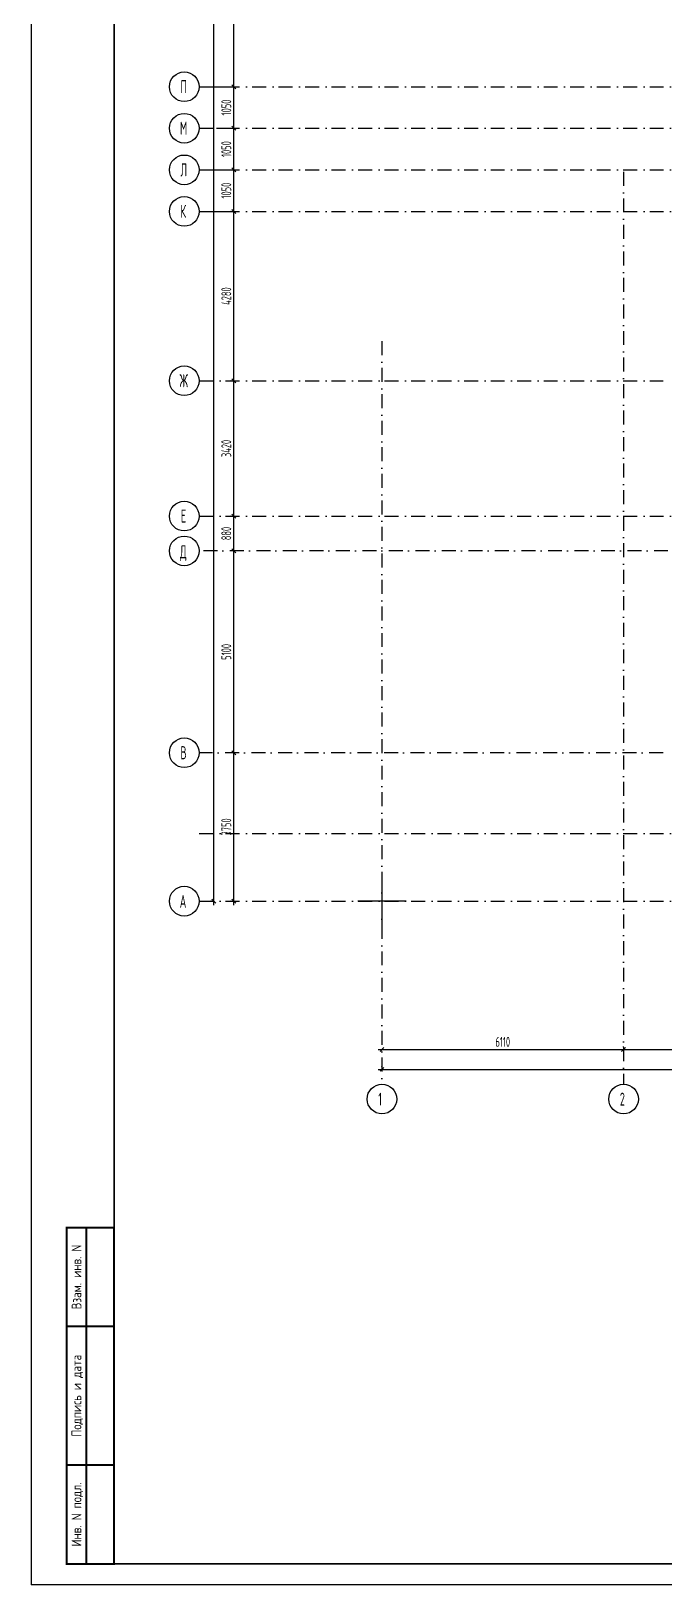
# Model space of a CAD drawing. Extents: x -1560602 to 321118, y -2308202 to -430103.
# Drawn here: x -1560602 to -1544569, y -2308202 to -2268937 of the extents above; entities that cross this region are included whole.
import ezdxf
from ezdxf.enums import TextEntityAlignment as Align

# ---------------------------------------------------------------- set-up
doc = ezdxf.new("R2010")
doc.units = 0
doc.header["$MEASUREMENT"] = 0
doc.header["$PDSIZE"] = -5
doc.linetypes.add('Dot & Dashed', pattern=[670.277762, 352.777767, -176.388884, 0, -141.111112])
doc.linetypes.add('Штрихпунктирная', pattern=[0.670278, 0.352778, -0.176389, 0, -0.141111])
doc.layers.get('0').update_dxf_attribs({"color": 255, "linetype": 'CONTINUOUS'})
doc.layers.get('Defpoints').update_dxf_attribs({"linetype": 'CONTINUOUS'})
for name, color, linetype in [('ALL', 255, 'CONTINUOUS'), ('Оси', 253, 'Dot & Dashed'), ('отделка', 240, 'CONTINUOUS'), ('РАЗМЕРЫ', 255, 'CONTINUOUS')]:
    doc.layers.add(name, color=color, linetype=linetype)
doc.styles.add('GOST 2.304', font='CS_Gost2304.shx', dxfattribs={"width": 0.7})
doc.styles.get("Standard").update_dxf_attribs({"font": 'spds.shx', "width": 0.7, "height": 250})
doc.styles.add('СГЕНЕРИР_СТИЛЬ_1', font='')
doc.styles.get('СГЕНЕРИР_СТИЛЬ_1').set_extended_font_data('GOST_type_A')
doc.dimstyles.new('SPDS', dxfattribs={"dimscale": 100, "dimtxt": 2.5, "dimasz": 1, "dimexe": 0.75, "dimexo": 0.625, "dimtad": 1, "dimdec": 0, "dimtxsty": 'GOST 2.304', "dimblk": 'OBLIQUE', "dimcen": 2.5, "dimdle": 1, "dimadec": 0, "dimazin": 2, "dimtfac": 0.75, "dimtdec": 0, "dimtmove": 0, "dimatfit": 0, "dimfxl": 1, "dimtolj": 1, "dimarcsym": 1})

# ---------------------------------------------------------------- blocks, each defined once
blk = doc.blocks.new('ARROWHEAD_6')
at = {"color": 0, "linetype": 'Continuous', "lineweight": 0}
for p, q in [((0, 0), (-1, 0)), ((-0.5, -0.5), (0.5, 0.5))]:
    blk.add_line(p, q, dxfattribs=at)
blk = doc.blocks.new('_Oblique')
at = {"color": 0, "linetype": 'ByBlock', "lineweight": -2}
blk.add_line((-0.5, -0.5), (0.5, 0.5), dxfattribs=at)
blk = doc.blocks.new('*D196')
at = {"layer": 'Defpoints', "color": 0, "transparency": 16777216}
for p in [(-1551726, -2294674), (-1545616, -2294674), (-1545616, -2294674)]:
    blk.add_point(p, dxfattribs=at)
at = {"layer": 'РАЗМЕРЫ', "color": 0, "lineweight": -2, "transparency": 16777216}
for p, q in [((-1545616, -2294612), (-1545616, -2294599)), ((-1551826, -2294674), (-1545516, -2294674)), ((-1551726, -2294737), (-1551726, -2294749))]:
    blk.add_line(p, q, dxfattribs=at)
at = {"layer": 'РАЗМЕРЫ', "color": 0, "lineweight": -2, "transparency": 16777216, "xscale": 100, "yscale": 100, "zscale": 100, "rotation": 180}
blk.add_blockref('_Oblique', (-1551726, -2294674), dxfattribs=at)
at = {"layer": 'РАЗМЕРЫ', "color": 0, "lineweight": -2, "transparency": 16777216, "xscale": 100, "yscale": 100, "zscale": 100}
blk.add_blockref('_Oblique', (-1545616, -2294674), dxfattribs=at)
at = {"layer": 'РАЗМЕРЫ', "color": 0, "transparency": 16777216, "insert": (-1548671, -2294480), "char_height": 250, "attachment_point": 5}
blk.add_mtext('\\A1;6110', dxfattribs=at)
blk = doc.blocks.new('*D197')
at = {"layer": 'Defpoints', "color": 0, "transparency": 16777216}
for p in [(-1545616, -2294674), (-1541316, -2294674), (-1541316, -2294674)]:
    blk.add_point(p, dxfattribs=at)
at = {"layer": 'РАЗМЕРЫ', "color": 0, "lineweight": -2, "transparency": 16777216}
for p, q in [((-1545616, -2294612), (-1545616, -2294599)), ((-1545716, -2294674), (-1541216, -2294674)), ((-1541316, -2294737), (-1541316, -2294749))]:
    blk.add_line(p, q, dxfattribs=at)
at = {"layer": 'РАЗМЕРЫ', "color": 0, "lineweight": -2, "transparency": 16777216, "xscale": 100, "yscale": 100, "zscale": 100, "rotation": 180}
blk.add_blockref('_Oblique', (-1545616, -2294674), dxfattribs=at)
at = {"layer": 'РАЗМЕРЫ', "color": 0, "lineweight": -2, "transparency": 16777216, "xscale": 100, "yscale": 100, "zscale": 100}
blk.add_blockref('_Oblique', (-1541316, -2294674), dxfattribs=at)
at = {"layer": 'РАЗМЕРЫ', "color": 0, "transparency": 16777216, "insert": (-1543466, -2294482), "char_height": 250, "attachment_point": 5}
blk.add_mtext('\\A1;4300', dxfattribs=at)
blk = doc.blocks.new('*D214')
at = {"layer": 'Defpoints', "color": 0, "transparency": 16777216}
for p in [(-1551726, -2295174), (-1483476, -2295174), (-1483476, -2295174)]:
    blk.add_point(p, dxfattribs=at)
at = {"layer": 'РАЗМЕРЫ', "color": 0, "lineweight": -2, "transparency": 16777216}
for p, q in [((-1551826, -2295174), (-1483376, -2295174)), ((-1551726, -2295111), (-1551726, -2295099)), ((-1483476, -2295111), (-1483476, -2295099))]:
    blk.add_line(p, q, dxfattribs=at)
at = {"layer": 'РАЗМЕРЫ', "color": 0, "lineweight": -2, "transparency": 16777216, "xscale": 100, "yscale": 100, "zscale": 100, "rotation": 180}
blk.add_blockref('_Oblique', (-1551726, -2295174), dxfattribs=at)
at = {"layer": 'РАЗМЕРЫ', "color": 0, "lineweight": -2, "transparency": 16777216, "xscale": 100, "yscale": 100, "zscale": 100}
blk.add_blockref('_Oblique', (-1483476, -2295174), dxfattribs=at)
at = {"layer": 'РАЗМЕРЫ', "color": 0, "transparency": 16777216, "insert": (-1517601, -2294972), "char_height": 250, "attachment_point": 5}
blk.add_mtext('\\A1;68250', dxfattribs=at)
blk = doc.blocks.new('*D215')
at = {"layer": 'Defpoints', "color": 0, "transparency": 16777216}
for p in [(-1555476, -2287174), (-1555476, -2287174), (-1555476, -2290924)]:
    blk.add_point(p, dxfattribs=at)
at = {"layer": 'РАЗМЕРЫ', "color": 0, "lineweight": -2, "transparency": 16777216}
for p, q in [((-1555539, -2287174), (-1555551, -2287174)), ((-1555476, -2291024), (-1555476, -2287074)), ((-1555539, -2290924), (-1555551, -2290924))]:
    blk.add_line(p, q, dxfattribs=at)
at = {"layer": 'РАЗМЕРЫ', "color": 0, "lineweight": -2, "transparency": 16777216, "xscale": 100, "yscale": 100, "zscale": 100}
for p, rotation in [((-1555476, -2287174), 90), ((-1555476, -2290924), 270)]:
    blk.add_blockref('_Oblique', p, dxfattribs=dict(at, rotation=rotation))
at = {"layer": 'РАЗМЕРЫ', "color": 0, "transparency": 16777216, "insert": (-1555664, -2289049), "char_height": 250, "attachment_point": 5, "rotation": 90, "style": 'GOST 2.304'}
blk.add_mtext('\\A1;3750', dxfattribs=at)
blk = doc.blocks.new('*D216')
at = {"layer": 'Defpoints', "color": 0, "transparency": 16777216}
for p in [(-1555476, -2282074), (-1555476, -2282074), (-1555476, -2287174)]:
    blk.add_point(p, dxfattribs=at)
at = {"layer": 'РАЗМЕРЫ', "color": 0, "lineweight": -2, "transparency": 16777216}
for p, q in [((-1555539, -2282074), (-1555551, -2282074)), ((-1555476, -2287274), (-1555476, -2281974)), ((-1555539, -2287174), (-1555551, -2287174))]:
    blk.add_line(p, q, dxfattribs=at)
at = {"layer": 'РАЗМЕРЫ', "color": 0, "lineweight": -2, "transparency": 16777216, "xscale": 100, "yscale": 100, "zscale": 100}
for p, rotation in [((-1555476, -2282074), 90), ((-1555476, -2287174), 270)]:
    blk.add_blockref('_Oblique', p, dxfattribs=dict(at, rotation=rotation))
at = {"layer": 'РАЗМЕРЫ', "color": 0, "transparency": 16777216, "insert": (-1555664, -2284624), "char_height": 250, "attachment_point": 5, "rotation": 90, "style": 'GOST 2.304'}
blk.add_mtext('\\A1;5100', dxfattribs=at)
blk = doc.blocks.new('*D217')
at = {"layer": 'Defpoints', "color": 0, "transparency": 16777216}
for p in [(-1555476, -2281194), (-1555476, -2281194), (-1555476, -2282074)]:
    blk.add_point(p, dxfattribs=at)
at = {"layer": 'РАЗМЕРЫ', "color": 0, "lineweight": -2, "transparency": 16777216}
for p, q in [((-1555539, -2281194), (-1555551, -2281194)), ((-1555476, -2282174), (-1555476, -2281094)), ((-1555539, -2282074), (-1555551, -2282074))]:
    blk.add_line(p, q, dxfattribs=at)
at = {"layer": 'РАЗМЕРЫ', "color": 0, "lineweight": -2, "transparency": 16777216, "xscale": 100, "yscale": 100, "zscale": 100}
for p, rotation in [((-1555476, -2281194), 90), ((-1555476, -2282074), 270)]:
    blk.add_blockref('_Oblique', p, dxfattribs=dict(at, rotation=rotation))
at = {"layer": 'РАЗМЕРЫ', "color": 0, "transparency": 16777216, "insert": (-1555664, -2281634), "char_height": 250, "attachment_point": 5, "rotation": 90, "style": 'GOST 2.304'}
blk.add_mtext('\\A1;880', dxfattribs=at)
blk = doc.blocks.new('*D218')
at = {"layer": 'Defpoints', "color": 0, "transparency": 16777216}
for p in [(-1555476, -2277774), (-1555476, -2277774), (-1555476, -2281194)]:
    blk.add_point(p, dxfattribs=at)
at = {"layer": 'РАЗМЕРЫ', "color": 0, "lineweight": -2, "transparency": 16777216}
for p, q in [((-1555539, -2277774), (-1555551, -2277774)), ((-1555476, -2281294), (-1555476, -2277674)), ((-1555539, -2281194), (-1555551, -2281194))]:
    blk.add_line(p, q, dxfattribs=at)
at = {"layer": 'РАЗМЕРЫ', "color": 0, "lineweight": -2, "transparency": 16777216, "xscale": 100, "yscale": 100, "zscale": 100}
for p, rotation in [((-1555476, -2277774), 90), ((-1555476, -2281194), 270)]:
    blk.add_blockref('_Oblique', p, dxfattribs=dict(at, rotation=rotation))
at = {"layer": 'РАЗМЕРЫ', "color": 0, "transparency": 16777216, "insert": (-1555664, -2279484), "char_height": 250, "attachment_point": 5, "rotation": 90, "style": 'GOST 2.304'}
blk.add_mtext('\\A1;3420', dxfattribs=at)
blk = doc.blocks.new('*D219')
at = {"layer": 'Defpoints', "color": 0, "transparency": 16777216}
for p in [(-1555476, -2273494), (-1555476, -2273494), (-1555476, -2277774)]:
    blk.add_point(p, dxfattribs=at)
at = {"layer": 'РАЗМЕРЫ', "color": 0, "lineweight": -2, "transparency": 16777216}
for p, q in [((-1555476, -2277874), (-1555476, -2273394)), ((-1555539, -2273494), (-1555551, -2273494)), ((-1555539, -2277774), (-1555551, -2277774))]:
    blk.add_line(p, q, dxfattribs=at)
at = {"layer": 'РАЗМЕРЫ', "color": 0, "lineweight": -2, "transparency": 16777216, "xscale": 100, "yscale": 100, "zscale": 100}
for p, rotation in [((-1555476, -2273494), 90), ((-1555476, -2277774), 270)]:
    blk.add_blockref('_Oblique', p, dxfattribs=dict(at, rotation=rotation))
at = {"layer": 'РАЗМЕРЫ', "color": 0, "transparency": 16777216, "insert": (-1555664, -2275634), "char_height": 250, "attachment_point": 5, "rotation": 90, "style": 'GOST 2.304'}
blk.add_mtext('\\A1;4280', dxfattribs=at)
blk = doc.blocks.new('*D220')
at = {"layer": 'Defpoints', "color": 0, "transparency": 16777216}
for p in [(-1555976, -2239464), (-1555976, -2239464), (-1555976, -2290924)]:
    blk.add_point(p, dxfattribs=at)
at = {"layer": 'РАЗМЕРЫ', "color": 0, "lineweight": -2, "transparency": 16777216}
for p, q in [((-1555976, -2291024), (-1555976, -2239364)), ((-1555914, -2239464), (-1555901, -2239464)), ((-1556038, -2290924), (-1556051, -2290924))]:
    blk.add_line(p, q, dxfattribs=at)
at = {"layer": 'РАЗМЕРЫ', "color": 0, "lineweight": -2, "transparency": 16777216, "xscale": 100, "yscale": 100, "zscale": 100}
for p, rotation in [((-1555976, -2239464), 90), ((-1555976, -2290924), 270)]:
    blk.add_blockref('_Oblique', p, dxfattribs=dict(at, rotation=rotation))
at = {"layer": 'РАЗМЕРЫ', "color": 0, "transparency": 16777216, "insert": (-1556163, -2265194), "char_height": 250, "attachment_point": 5, "rotation": 90, "style": 'GOST 2.304'}
blk.add_mtext('\\A1;51460', dxfattribs=at)
blk = doc.blocks.new('*D221')
at = {"layer": 'Defpoints', "color": 0, "transparency": 16777216}
for p in [(-1556351, -2272444), (-1555476, -2272444), (-1556351, -2273494)]:
    blk.add_point(p, dxfattribs=at)
at = {"layer": 'отделка', "color": 0, "lineweight": -2, "transparency": 16777216}
for p, q in [((-1556288, -2272444), (-1555401, -2272444)), ((-1555476, -2273594), (-1555476, -2272344)), ((-1556288, -2273494), (-1555401, -2273494))]:
    blk.add_line(p, q, dxfattribs=at)
at = {"layer": 'отделка', "color": 0, "lineweight": -2, "transparency": 16777216, "xscale": 100, "yscale": 100, "zscale": 100}
for p, rotation in [((-1555476, -2272444), 90), ((-1555476, -2273494), 270)]:
    blk.add_blockref('_Oblique', p, dxfattribs=dict(at, rotation=rotation))
at = {"layer": 'отделка', "color": 0, "transparency": 16777216, "insert": (-1555664, -2272969), "char_height": 250, "attachment_point": 5, "rotation": 90, "style": 'GOST 2.304'}
blk.add_mtext('\\A1;1050', dxfattribs=at)
blk = doc.blocks.new('*D222')
at = {"layer": 'Defpoints', "color": 0, "transparency": 16777216}
for p in [(-1555976, -2271394), (-1555476, -2271394), (-1555976, -2272444)]:
    blk.add_point(p, dxfattribs=at)
at = {"layer": 'отделка', "color": 0, "lineweight": -2, "transparency": 16777216}
for p, q in [((-1555914, -2271394), (-1555401, -2271394)), ((-1555476, -2272544), (-1555476, -2271294)), ((-1555914, -2272444), (-1555401, -2272444))]:
    blk.add_line(p, q, dxfattribs=at)
at = {"layer": 'отделка', "color": 0, "lineweight": -2, "transparency": 16777216, "xscale": 100, "yscale": 100, "zscale": 100}
for p, rotation in [((-1555476, -2271394), 90), ((-1555476, -2272444), 270)]:
    blk.add_blockref('_Oblique', p, dxfattribs=dict(at, rotation=rotation))
at = {"layer": 'отделка', "color": 0, "transparency": 16777216, "insert": (-1555664, -2271919), "char_height": 250, "attachment_point": 5, "rotation": 90, "style": 'GOST 2.304'}
blk.add_mtext('\\A1;1050', dxfattribs=at)
blk = doc.blocks.new('*D223')
at = {"layer": 'Defpoints', "color": 0, "transparency": 16777216}
for p in [(-1555976, -2270344), (-1555476, -2270344), (-1555976, -2271394)]:
    blk.add_point(p, dxfattribs=at)
at = {"layer": 'отделка', "color": 0, "lineweight": -2, "transparency": 16777216}
for p, q in [((-1555476, -2271494), (-1555476, -2270244)), ((-1555914, -2270344), (-1555401, -2270344)), ((-1555914, -2271394), (-1555401, -2271394))]:
    blk.add_line(p, q, dxfattribs=at)
at = {"layer": 'отделка', "color": 0, "lineweight": -2, "transparency": 16777216, "xscale": 100, "yscale": 100, "zscale": 100}
for p, rotation in [((-1555476, -2270344), 90), ((-1555476, -2271394), 270)]:
    blk.add_blockref('_Oblique', p, dxfattribs=dict(at, rotation=rotation))
at = {"layer": 'отделка', "color": 0, "transparency": 16777216, "insert": (-1555664, -2270869), "char_height": 250, "attachment_point": 5, "rotation": 90, "style": 'GOST 2.304'}
blk.add_mtext('\\A1;1050', dxfattribs=at)
blk = doc.blocks.new('*D224')
at = {"layer": 'Defpoints', "color": 0, "transparency": 16777216}
for p in [(-1556351, -2239464), (-1555476, -2239464), (-1556351, -2270344)]:
    blk.add_point(p, dxfattribs=at)
at = {"layer": 'отделка', "color": 0, "lineweight": -2, "transparency": 16777216}
for p, q in [((-1556288, -2239464), (-1555401, -2239464)), ((-1555476, -2270444), (-1555476, -2239364)), ((-1556288, -2270344), (-1555401, -2270344))]:
    blk.add_line(p, q, dxfattribs=at)
at = {"layer": 'отделка', "color": 0, "lineweight": -2, "transparency": 16777216, "xscale": 100, "yscale": 100, "zscale": 100}
for p, rotation in [((-1555476, -2239464), 90), ((-1555476, -2270344), 270)]:
    blk.add_blockref('_Oblique', p, dxfattribs=dict(at, rotation=rotation))
at = {"layer": 'отделка', "color": 0, "transparency": 16777216, "insert": (-1555664, -2254904), "char_height": 250, "attachment_point": 5, "rotation": 90, "style": 'GOST 2.304'}
blk.add_mtext('\\A1;30880', dxfattribs=at)

msp = doc.modelspace()

# ---------------------------------------------------------------- linework, layer by layer
at = {"color": 0, "lineweight": 35, "ltscale": 100}
for p, q in [((-1558501.6, -2307671.1), (-1558501.6, -2235044.1)), ((-1477001.6, -2307671.1), (-1558501.6, -2307671.1))]:
    msp.add_line(p, q, dxfattribs=at)
at = {"layer": 'ALL', "color": 0, "const_width": 50}
msp.add_lwpolyline([(-1558501.6, -2299171.4), (-1559702.3, -2299171.4), (-1559702.3, -2307671.1), (-1558501.6, -2307671.1)], close=True, dxfattribs=at)
for points in [[(-1559202, -2299171.4), (-1559201.7, -2307671.1)], [(-1558501.6, -2301671.4), (-1559702.3, -2301671.4)], [(-1558501.7, -2305171.4), (-1559702.3, -2305171.4)]]:
    msp.add_lwpolyline(points, dxfattribs=at)
at = {"layer": 'Defpoints', "color": 0, "linetype": 'Continuous', "ltscale": 100}
for p in [(-1560601.6, -2234544.1), (-1476440.2, -2308202.4)]:
    msp.add_line(p, (-1560601.6, -2308202.4), dxfattribs=at)
at = {"layer": 'Оси', "color": 0, "linetype": 'Штрихпунктирная', "lineweight": -3, "ltscale": 1000}
for p, q in [((-1556351.1, -2270343.9), (-1508285.7, -2270343.9)), ((-1556351.1, -2271393.9), (-1496895.7, -2271393.9)), ((-1556351.1, -2272443.9), (-1496895.7, -2272443.9)), ((-1545615.7, -2272493.9), (-1545615.7, -2295548.9)), ((-1556351.1, -2273493.9), (-1496895.7, -2273493.9)), ((-1551725.7, -2276773.9), (-1551725.7, -2295548.9)), ((-1556351.1, -2277773.9), (-1544615.7, -2277773.9)), ((-1556351.1, -2281193.9), (-1501895.7, -2281193.9)), ((-1496895.7, -2282073.9), (-1556350.9, -2282073.9)), ((-1544615.7, -2287173.9), (-1556350.9, -2287173.9)), ((-1556351.1, -2289213.9), (-1478850.7, -2289213.9)), ((-1556351.1, -2290923.9), (-1478850.7, -2290923.9))]:
    msp.add_line(p, q, dxfattribs=at)
at = {"layer": 'Оси', "color": 0, "linetype": 'Continuous'}
for p, q in [((-1551725.6, -2294674.4), (-1545615.9, -2294674.4)), ((-1545615.6, -2294674.4), (-1541315.9, -2294674.4)), ((-1551725.6, -2295173.9), (-1483475.9, -2295173.9))]:
    msp.add_line(p, q, dxfattribs=at)
at = {"layer": 'Оси', "color": 0, "linetype": 'Continuous', "ltscale": 100}
for centre in [(-1556725.9, -2270343.9), (-1556725.9, -2271393.9), (-1556725.9, -2272443.9), (-1556725.9, -2273493.9), (-1556726.1, -2277773.9), (-1556726.1, -2281193.9), (-1556725.9, -2282073.9), (-1556725.9, -2287173.9), (-1556726.1, -2290923.9), (-1551725.7, -2295923.9), (-1545615.7, -2295923.9)]:
    msp.add_circle(centre, 375, dxfattribs=at)
at = {"layer": 'отделка', "color": 0, "ltscale": 100}
for p, q in [((-1551725.7, -2290315.4), (-1551725.7, -2291532.4)), ((-1551117.6, -2290923.9), (-1552333.9, -2290923.9))]:
    msp.add_line(p, q, dxfattribs=at)

# ---------------------------------------------------------------- block references
at = {"layer": 'Оси', "color": 0, "xscale": 0.1425, "yscale": 0.1425, "zscale": 0.1425}
for p, rotation in [((-1555976.1, -2290923.9), 270), ((-1551725.7, -2294674.4), 180), ((-1545615.7, -2294674.4), 180)]:
    msp.add_blockref('ARROWHEAD_6', p, dxfattribs=dict(at, rotation=rotation))
msp.add_blockref('ARROWHEAD_6', (-1545615.7, -2294674.4), dxfattribs=at)

# ---------------------------------------------------------------- texts
at = {"layer": 'ALL', "color": 0}
for s, p in [('Взам. инв. N', (-1559452, -2300421.4)), ('Подпись и дата', (-1559452, -2303421.4)), ('Инв. N подл.', (-1559452, -2306421.3))]:
    msp.add_text(s, height=250, rotation=90, dxfattribs=at).set_placement(p, align=Align.MIDDLE_CENTER)
at = {"layer": 'Оси', "color": 0, "linetype": 'Continuous', "width": 0.7}
for s, p in [('П', (-1556824.2, -2270506.8)), ('М', (-1556835.6, -2271556.8)), ('Л', (-1556824.1, -2272609.6)), ('К', (-1556824.2, -2273656.4)), ('Ж', (-1556847.3, -2277937.1)), ('Е', (-1556812.7, -2281357.1)), ('Д', (-1556835.6, -2282259.5)), ('В', (-1556824.1, -2287337.1)), ('А', (-1556841.4, -2291094.1)), ('1', (-1551819.4, -2296091.3)), ('2', (-1545709.4, -2296091.3))]:
    msp.add_text(s, height=330, dxfattribs=at).set_placement(p)
at = {"layer": 'Оси', "color": 0, "ltscale": 100, "char_height": 0.23, "attachment_point": 5, "rotation": 90, "style": 'СГЕНЕРИР_СТИЛЬ_1'}
for s, insert in [('\\A1;1050010', (-1555476.3, -2272968.5)), ('\\A1;4280345', (-1555476.3, -2275633.7)), ('\\A1;3420000', (-1555476.3, -2279483.9)), ('\\A1;880000', (-1555476.3, -2281633.9)), ('\\A1;5100002', (-1555476.3, -2284623.9)), ('\\A1;3750000', (-1555476.3, -2289048.9))]:
    msp.add_mtext(s, dxfattribs=dict(at, insert=insert))
at = {"layer": 'Оси', "color": 0, "ltscale": 100, "insert": (-1548670.7, -2294674.2), "char_height": 0.23, "attachment_point": 5, "style": 'СГЕНЕРИР_СТИЛЬ_1'}
msp.add_mtext('\\A1;6110000', dxfattribs=at)

# ---------------------------------------------------------------- dimensions: what is measured, and where the dimension line sits
at = {"layer": 'отделка', "color": 0}
for base, p1, p2, picture, middle in [((-1555476.1, -2239463.9), (-1556350.9, -2270343.9), (-1556350.9, -2239463.9), '*D224', (-1555663.6, -2254903.9)), ((-1555476.1, -2270343.9), (-1555976.1, -2271393.9), (-1555976.1, -2270343.9), '*D223', (-1555663.6, -2270868.9)), ((-1555476.1, -2271393.9), (-1555976.1, -2272443.9), (-1555976.1, -2271393.9), '*D222', (-1555663.6, -2271918.9)), ((-1555476.1, -2272443.9), (-1556350.9, -2273493.9), (-1556350.9, -2272443.9), '*D221', (-1555663.6, -2272968.9))]:
    dim = msp.add_linear_dim(base=base, p1=p1, p2=p2, angle=90, dimstyle='SPDS', override={"dimscale": 100, "dimlfac": 1, "dimtxsty": 'GOST 2.304', "dimtolj": 1}, dxfattribs=at)
    dim.commit()
    dim.dimension.update_dxf_attribs({"geometry": picture, "text_midpoint": middle})
at = {"layer": 'РАЗМЕРЫ', "color": 0}
for base, p1, p2, picture, middle in [((-1555976, -2239463.9), (-1555976, -2290924), (-1555976.1, -2239463.9), '*D220', (-1556163.5, -2265193.9)), ((-1555476.1, -2273493.9), (-1555476.1, -2277773.9), (-1555476.1, -2273493.9), '*D219', (-1555663.6, -2275633.9)), ((-1555476.1, -2277773.9), (-1555476.1, -2281193.9), (-1555476.1, -2277773.9), '*D218', (-1555663.6, -2279483.9)), ((-1555476.1, -2281193.9), (-1555476.1, -2282073.9), (-1555476.1, -2281193.9), '*D217', (-1555663.6, -2281633.9)), ((-1555476.1, -2282073.9), (-1555476.1, -2287173.9), (-1555476.1, -2282073.9), '*D216', (-1555663.6, -2284623.9)), ((-1555476.1, -2287173.9), (-1555476.1, -2290923.9), (-1555476.1, -2287173.9), '*D215', (-1555663.6, -2289048.9))]:
    dim = msp.add_linear_dim(base=base, p1=p1, p2=p2, angle=90, dimstyle='SPDS', override={"dimscale": 100, "dimlfac": 1, "dimtxsty": 'GOST 2.304', "dimtolj": 1}, dxfattribs=at)
    dim.commit()
    dim.dimension.update_dxf_attribs({"geometry": picture, "text_midpoint": middle})
for base, p1, p2, picture, middle in [((-1545615.7, -2294674.4), (-1551725.7, -2294674.2), (-1545615.7, -2294674.4), '*D196', (-1548670.7, -2294479.7)), ((-1541315.7, -2294674.4), (-1545615.7, -2294674.4), (-1541315.7, -2294674.4), '*D197', (-1543465.7, -2294481.7)), ((-1483475.9, -2295173.9), (-1551725.7, -2295173.9), (-1483475.9, -2295173.9), '*D214', (-1517600.8, -2294971.5))]:
    dim = msp.add_linear_dim(base=base, p1=p1, p2=p2, dimstyle='SPDS', override={"dimscale": 100, "dimlfac": 1, "dimtxsty": 'Standard', "dimtolj": 1}, dxfattribs=at)
    dim.commit()
    dim.dimension.update_dxf_attribs({"geometry": picture, "text_midpoint": middle})

doc.saveas('drawing.dxf')
